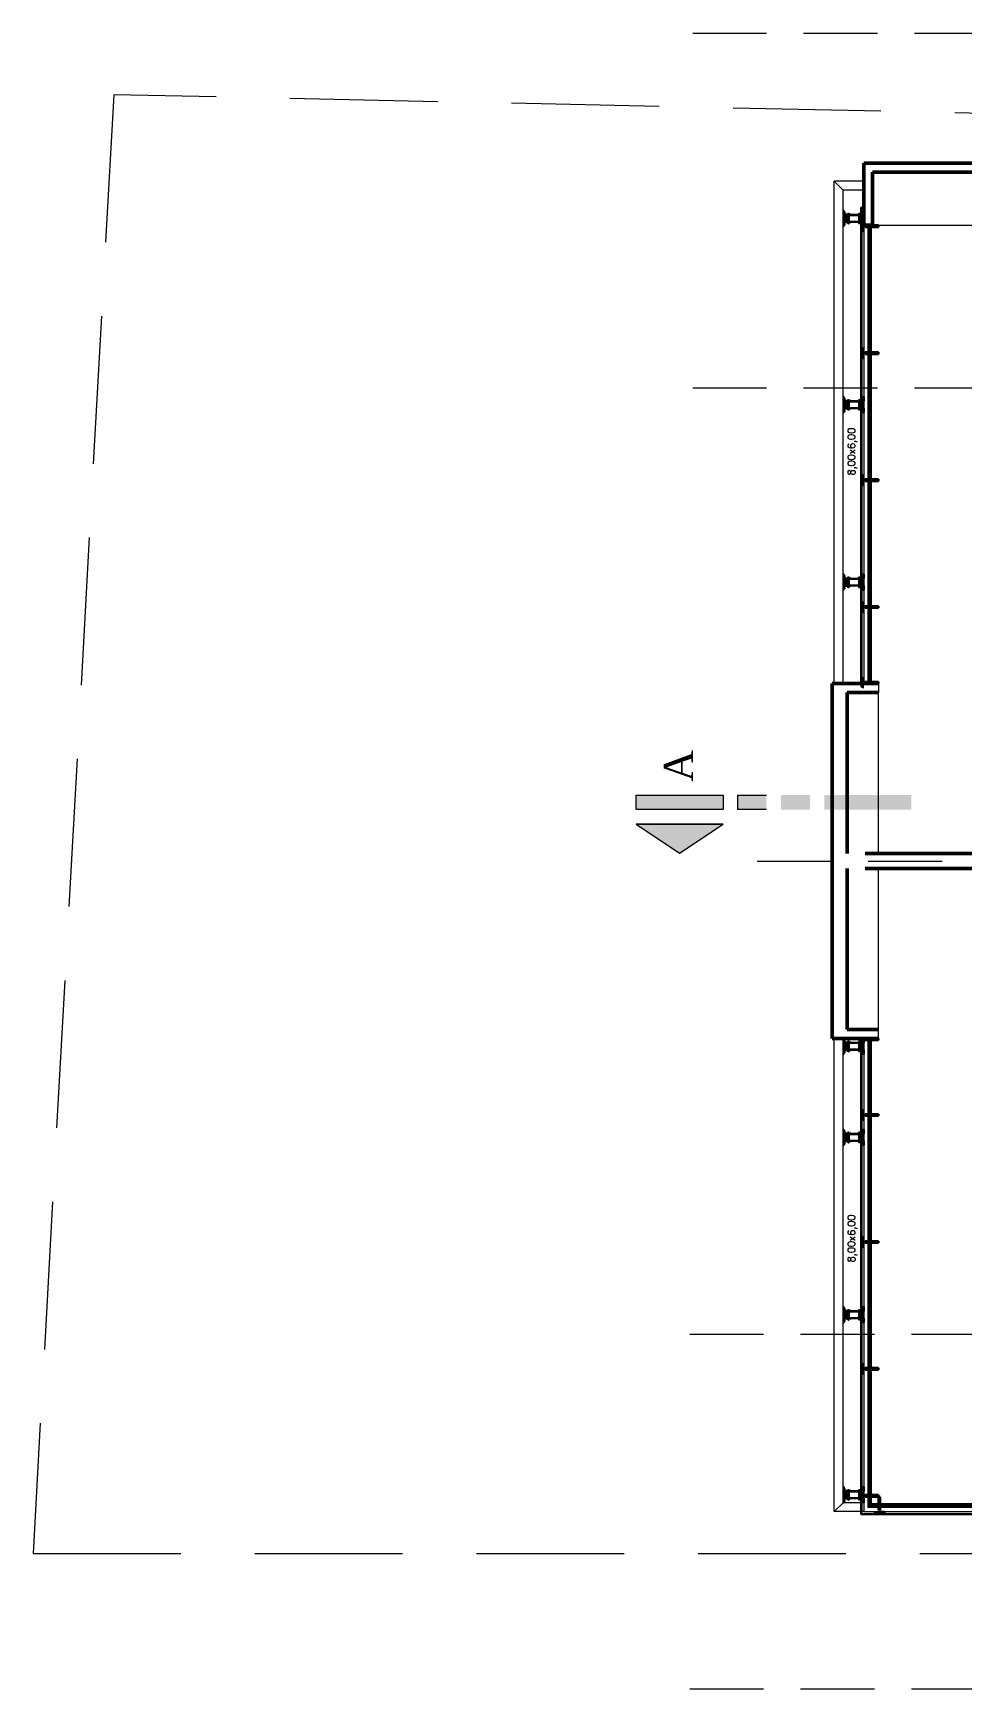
# Model space of a CAD drawing. Header units: millimetres. Extents: x 705 to 840, y 133 to 501.
# Drawn here: x 712.14 to 727.85, y 422.69 to 450.69 of the extents above; entities that cross this region are included whole.
import ezdxf

# ---------------------------------------------------------------- set-up
doc = ezdxf.new("R2010")
doc.units = ezdxf.units.MM
doc.header["$LTSCALE"] = 10
doc.linetypes.add('DASHED2', pattern=[0.375, 0.25, -0.125])
doc.layers.get('0').update_dxf_attribs({"color": 90})
doc.layers.add('ACCESORIO', color=90, linetype='Continuous')
doc.layers.add('VIDRO', color=140, linetype='Continuous')
for name, color, linetype, lineweight in [('CINZA', 252, 'Continuous', 13), ('cinza 03', 252, 'Continuous', 13), ('HACHT', 90, 'Continuous', 9), ('linha estutura', 252, 'Continuous', 13), ('PAREDES 2', 50, 'Continuous', 50), ('pn 02', 16, 'Continuous', 20), ('PN-01', 90, 'Continuous', 13), ('PN-03', 180, 'Continuous', 30), ('recuos', 16, 'Continuous', 20), ('texto', 16, 'Continuous', 20)]:
    doc.layers.add(name, color=color, linetype=linetype, lineweight=lineweight)
doc.styles.get("Standard").update_dxf_attribs({"font": 'simplex.shx'})

# ---------------------------------------------------------------- blocks, each defined once
blk = doc.blocks.new('BLO253')
blk.add_lwpolyline([(39.6, 2, -0.4142136), (40.6, 1, 0.4142136), (41.6, 0), (91.5, 0, 0.4142136), (92.5, 1), (92.5, 4, 0.4142136), (91.5, 5), (49.6, 5, -0.4142136), (44.6, 10), (44.6, 89, 0.4142136), (43.6, 90), (41.6, 90, 0.4142136), (40.6, 89), (40.6, 6.5, -0.4142136), (39.1, 5), (-39.1, 5, -0.4142136), (-40.6, 6.5), (-40.6, 89, 0.4142136), (-41.6, 90), (-43.6, 90, 0.4142136), (-44.6, 89), (-44.6, 10, -0.4142136), (-49.6, 5), (-91.5, 5, 0.4142136), (-92.5, 4), (-92.5, 1, 0.4142136), (-91.5, 0), (-41.6, 0, 0.4142136), (-40.6, 1, -0.4142136), (-39.6, 2)], format="xyb", close=True)
blk = doc.blocks.new('CAB-BUL')
for p, q in [((-6, 11), (6, 11)), ((-4, 2), (-4, 9)), ((-4, 1), (-4, 2)), ((4, 2), (4, 9)), ((4, 1), (4, 2))]:
    blk.add_line(p, q)
blk.add_lwpolyline([(-9, 1), (9, 1), (9, 0), (-9, 0)], close=True)
blk.add_lwpolyline([(8, 9, 0.888889), (4, 9, 0.50025), (-4, 9, 0.88987), (-8, 9), (-8, 2), (8, 2)], format="xyb", close=True)
blk = doc.blocks.new('TUERCA')
for p, q in [((-7, -2), (7, -2)), ((7, -10), (-7, -10)), ((-5, -11), (3, -10)), ((-5, -12), (4, -11)), ((-5, -13), (4, -12)), ((-5, -14), (4, -13)), ((-5, -16), (4, -14)), ((-4, -8), (-4, -3)), ((-3, -16), (4, -16)), ((4, -3), (4, -8))]:
    blk.add_line(p, q)
blk.add_lwpolyline([(-9, 0), (9, 0), (9, -2), (-9, -2)], close=True)
blk.add_lwpolyline([(-4, -8, -0.666895), (-9, -8), (-9, -3, -0.666895), (-4, -3, -0.349005), (4, -3, -0.666667), (9, -3), (9, -8, -0.666667), (4, -8, -0.349005)], format="xyb", close=True)
blk.add_lwpolyline([(-4, -10), (-3, -10), (-5, -11), (-3, -11), (-5, -12), (-3, -12), (-5, -13), (-3, -14), (-5, -14), (-3, -15), (-5, -16), (-3, -16), (3, -16), (4, -16), (3, -15), (4, -14), (3, -14), (4, -13), (3, -13), (4, -12), (3, -11), (4, -11), (3, -10), (4, -10)])
blk = doc.blocks.new('fixação madeira')
at = {"layer": 'ACCESORIO'}
for p, q in [((-0.052, -0.063), (-0.05, -0.076)), ((-0.052, -0.251), (-0.05, -0.264)), ((-0.05, -0.063), (-0.048, -0.076)), ((-0.05, -0.251), (-0.048, -0.264)), ((-0.048, -0.063), (-0.047, -0.076)), ((-0.048, -0.251), (-0.047, -0.264)), ((-0.047, -0.063), (-0.045, -0.076)), ((-0.047, -0.251), (-0.045, -0.264)), ((-0.045, -0.063), (-0.043, -0.076)), ((-0.045, -0.251), (-0.043, -0.264)), ((-0.043, -0.063), (-0.041, -0.076)), ((-0.043, -0.251), (-0.041, -0.264)), ((-0.041, -0.063), (-0.039, -0.076)), ((-0.041, -0.251), (-0.039, -0.264)), ((-0.039, -0.063), (-0.038, -0.076)), ((-0.039, -0.251), (-0.038, -0.264)), ((-0.038, -0.063), (-0.036, -0.076)), ((-0.038, -0.251), (-0.036, -0.264)), ((-0.036, -0.063), (-0.034, -0.076)), ((-0.036, -0.251), (-0.034, -0.264)), ((-0.034, -0.063), (-0.032, -0.076)), ((-0.034, -0.251), (-0.032, -0.264)), ((-0.032, -0.063), (-0.03, -0.076)), ((-0.032, -0.251), (-0.03, -0.264)), ((-0.03, -0.063), (-0.029, -0.076)), ((-0.03, -0.251), (-0.029, -0.264)), ((-0.029, -0.063), (-0.027, -0.076)), ((-0.029, -0.251), (-0.027, -0.264)), ((-0.027, -0.063), (-0.025, -0.076)), ((-0.027, -0.251), (-0.025, -0.264)), ((-0.025, -0.063), (-0.023, -0.076)), ((-0.025, -0.251), (-0.023, -0.264)), ((-0.023, -0.063), (-0.021, -0.076)), ((-0.023, -0.251), (-0.021, -0.264)), ((-0.021, -0.063), (-0.02, -0.076)), ((-0.021, -0.251), (-0.02, -0.264)), ((-0.02, -0.063), (-0.018, -0.076)), ((-0.02, -0.251), (-0.018, -0.264)), ((-0.018, -0.063), (-0.016, -0.076)), ((-0.018, -0.251), (-0.016, -0.264)), ((-0.016, -0.063), (-0.014, -0.076)), ((-0.016, -0.251), (-0.014, -0.264)), ((-0.014, -0.063), (-0.012, -0.076)), ((-0.014, -0.251), (-0.012, -0.264)), ((-0.012, -0.076), (-0.012, -0.063)), ((-0.012, -0.264), (-0.012, -0.251))]:
    blk.add_line(p, q, dxfattribs=at)
for points in [[(-0.06, -0.034), (0.057, -0.034), (0.057, -0.308), (-0.06, -0.308)], [(-0.052, -0.042), (0.049, -0.042), (0.049, -0.3), (-0.052, -0.3)]]:
    blk.add_lwpolyline(points, close=True, dxfattribs=at)
for points in [[(0.049, -0.063), (-0.014, -0.063), (-0.015, -0.066), (-0.016, -0.063), (-0.017, -0.066), (-0.018, -0.063), (-0.018, -0.066), (-0.02, -0.063), (-0.02, -0.066), (-0.021, -0.063), (-0.022, -0.066), (-0.023, -0.063), (-0.024, -0.066), (-0.025, -0.063), (-0.026, -0.066), (-0.027, -0.063), (-0.027, -0.066), (-0.029, -0.063), (-0.029, -0.066), (-0.03, -0.063), (-0.031, -0.066), (-0.032, -0.063), (-0.033, -0.066), (-0.034, -0.063), (-0.035, -0.066), (-0.036, -0.063), (-0.036, -0.066), (-0.038, -0.063), (-0.038, -0.066), (-0.039, -0.063), (-0.04, -0.066), (-0.041, -0.063), (-0.042, -0.066), (-0.043, -0.063), (-0.044, -0.066), (-0.045, -0.063), (-0.045, -0.066), (-0.047, -0.063), (-0.047, -0.066), (-0.048, -0.063), (-0.049, -0.066), (-0.05, -0.063), (-0.051, -0.066), (-0.052, -0.063)], [(-0.052, -0.076), (-0.051, -0.074), (-0.05, -0.076), (-0.05, -0.074), (-0.048, -0.076), (-0.048, -0.074), (-0.047, -0.076), (-0.046, -0.074), (-0.045, -0.076), (-0.044, -0.074), (-0.043, -0.076), (-0.042, -0.074), (-0.041, -0.076), (-0.041, -0.074), (-0.039, -0.076), (-0.039, -0.074), (-0.038, -0.076), (-0.037, -0.074), (-0.036, -0.076), (-0.035, -0.074), (-0.034, -0.076), (-0.033, -0.074), (-0.032, -0.076), (-0.032, -0.074), (-0.03, -0.076), (-0.03, -0.074), (-0.029, -0.076), (-0.028, -0.074), (-0.027, -0.076), (-0.026, -0.074), (-0.025, -0.076), (-0.024, -0.074), (-0.023, -0.076), (-0.023, -0.074), (-0.021, -0.076), (-0.021, -0.074), (-0.02, -0.076), (-0.019, -0.074), (-0.018, -0.076), (-0.017, -0.074), (-0.016, -0.076), (-0.015, -0.074), (-0.014, -0.076), (-0.014, -0.074), (-0.012, -0.076), (0.049, -0.076)], [(0.049, -0.251), (-0.014, -0.251), (-0.015, -0.253), (-0.016, -0.251), (-0.017, -0.253), (-0.018, -0.251), (-0.018, -0.253), (-0.02, -0.251), (-0.02, -0.253), (-0.021, -0.251), (-0.022, -0.253), (-0.023, -0.251), (-0.024, -0.253), (-0.025, -0.251), (-0.026, -0.253), (-0.027, -0.251), (-0.027, -0.253), (-0.029, -0.251), (-0.029, -0.253), (-0.03, -0.251), (-0.031, -0.253), (-0.032, -0.251), (-0.033, -0.253), (-0.034, -0.251), (-0.035, -0.253), (-0.036, -0.251), (-0.036, -0.253), (-0.038, -0.251), (-0.038, -0.253), (-0.039, -0.251), (-0.04, -0.253), (-0.041, -0.251), (-0.042, -0.253), (-0.043, -0.251), (-0.044, -0.253), (-0.045, -0.251), (-0.045, -0.253), (-0.047, -0.251), (-0.047, -0.253), (-0.048, -0.251), (-0.049, -0.253), (-0.05, -0.251), (-0.051, -0.253), (-0.052, -0.251)], [(-0.052, -0.264), (-0.051, -0.262), (-0.05, -0.264), (-0.05, -0.262), (-0.048, -0.264), (-0.048, -0.262), (-0.047, -0.264), (-0.046, -0.262), (-0.045, -0.264), (-0.044, -0.262), (-0.043, -0.264), (-0.042, -0.262), (-0.041, -0.264), (-0.041, -0.262), (-0.039, -0.264), (-0.039, -0.262), (-0.038, -0.264), (-0.037, -0.262), (-0.036, -0.264), (-0.035, -0.262), (-0.034, -0.264), (-0.033, -0.262), (-0.032, -0.264), (-0.032, -0.262), (-0.03, -0.264), (-0.03, -0.262), (-0.029, -0.264), (-0.028, -0.262), (-0.027, -0.264), (-0.026, -0.262), (-0.025, -0.264), (-0.024, -0.262), (-0.023, -0.264), (-0.023, -0.262), (-0.021, -0.264), (-0.021, -0.262), (-0.02, -0.264), (-0.019, -0.262), (-0.018, -0.264), (-0.017, -0.262), (-0.016, -0.264), (-0.015, -0.262), (-0.014, -0.264), (-0.014, -0.262), (-0.012, -0.264), (0.049, -0.264)]]:
    blk.add_lwpolyline(points, dxfattribs=at)
at = {"layer": 'ACCESORIO', "xscale": 0.001440000000002328, "yscale": 0.001440000000002328, "zscale": 0.00144, "rotation": 180}
blk.add_blockref('BLO253', (-0.001, 0.001), dxfattribs=at)
at = {"layer": 'ACCESORIO', "xscale": -0.001440000000002328, "yscale": 0.001440000000002328, "zscale": 0.00144}
blk.add_blockref('BLO253', (-0.001, -0.345), dxfattribs=at)
at = {"layer": 'ACCESORIO', "linetype": 'Continuous', "xscale": 0.001440000000002328, "yscale": 0.001440000000002328, "zscale": 0.00144}
for name, p, rotation in [('CAB-BUL', (-0.105, -0.006), 180), ('TUERCA', (-0.066, -0.07), 270), ('CAB-BUL', (0.063, -0.07), 270), ('CAB-BUL', (0.063, -0.258), 270), ('CAB-BUL', (0.1, -0.006), 180)]:
    blk.add_blockref(name, p, dxfattribs=dict(at, rotation=rotation))
at = {"layer": 'ACCESORIO', "color": 252, "linetype": 'Continuous', "xscale": 0.001440000000002328, "yscale": 0.001440000000002328, "zscale": 0.00144, "rotation": 270}
blk.add_blockref('TUERCA', (-0.066, -0.258), dxfattribs=at)
at = {"layer": 'ACCESORIO', "linetype": 'Continuous', "xscale": -0.001440000000002328, "yscale": 0.001440000000002328, "zscale": 0.00144}
for p in [(-0.105, -0.338), (0.1, -0.338)]:
    blk.add_blockref('CAB-BUL', p, dxfattribs=at)
blk = doc.blocks.new('SPIDER')
at = {"layer": 'HACHT'}
blk.add_line((-0.289, -0.009), (-0.289, 0.009), dxfattribs=at)
at = {"layer": 'PN-01'}
for p, q in [((-0.264, 0.063), (-0.304, 0.063)), ((-0.293, 0.067), (-0.299, 0.07)), ((-0.294, 0.066), (-0.299, 0.069)), ((-0.264, 0.064), (-0.299, 0.064)), ((-0.264, 0.062), (-0.299, 0.062)), ((-0.294, 0.06), (-0.299, 0.058)), ((-0.293, 0.059), (-0.299, 0.056)), ((-0.264, 0.064), (-0.298, 0.064)), ((-0.289, 0.066), (-0.294, 0.066)), ((-0.289, 0.06), (-0.294, 0.06)), ((-0.289, 0.067), (-0.293, 0.067)), ((-0.289, 0.059), (-0.293, 0.059)), ((-0.283, 0.079), (-0.289, 0.079)), ((-0.283, 0.048), (-0.289, 0.048)), ((-0.228, 0.009), (-0.289, 0.009)), ((-0.279, 0.072), (-0.283, 0.079)), ((-0.279, 0.055), (-0.283, 0.048)), ((-0.27, 0.072), (-0.279, 0.072)), ((-0.27, 0.055), (-0.279, 0.055)), ((-0.264, 0.089), (-0.27, 0.089)), ((-0.27, 0.089), (-0.27, 0.009)), ((-0.264, 0.078), (-0.27, 0.078)), ((-0.264, 0.048), (-0.27, 0.048)), ((-0.264, 0.034), (-0.27, 0.034)), ((-0.264, 0.089), (-0.264, 0.009)), ((-0.258, 0.072), (-0.264, 0.076)), ((-0.258, 0.055), (-0.264, 0.051)), ((-0.262, 0.074), (-0.262, 0.052)), ((-0.261, 0.074), (-0.261, 0.053)), ((-0.26, 0.073), (-0.26, 0.053)), ((-0.258, 0.089), (-0.252, 0.089)), ((-0.258, 0.089), (-0.258, 0.08)), ((-0.258, 0.08), (-0.258, 0.047)), ((-0.258, 0.047), (-0.258, 0.009)), ((-0.258, 0.034), (-0.252, 0.034)), ((-0.252, 0.089), (-0.252, 0.009)), ((-0.264, -0.063), (-0.304, -0.063)), ((-0.293, -0.059), (-0.299, -0.056)), ((-0.294, -0.06), (-0.299, -0.058)), ((-0.264, -0.062), (-0.299, -0.062)), ((-0.264, -0.064), (-0.299, -0.064)), ((-0.294, -0.066), (-0.299, -0.069)), ((-0.293, -0.067), (-0.299, -0.07)), ((-0.264, -0.064), (-0.298, -0.064)), ((-0.289, -0.06), (-0.294, -0.06)), ((-0.289, -0.066), (-0.294, -0.066)), ((-0.289, -0.059), (-0.293, -0.059)), ((-0.289, -0.067), (-0.293, -0.067)), ((-0.228, -0.009), (-0.289, -0.009)), ((-0.283, -0.048), (-0.289, -0.048)), ((-0.283, -0.079), (-0.289, -0.079)), ((-0.279, -0.055), (-0.283, -0.048)), ((-0.279, -0.072), (-0.283, -0.079)), ((-0.27, -0.055), (-0.279, -0.055)), ((-0.27, -0.072), (-0.279, -0.072)), ((-0.27, -0.089), (-0.27, -0.009)), ((-0.264, -0.034), (-0.27, -0.034)), ((-0.264, -0.048), (-0.27, -0.048)), ((-0.264, -0.078), (-0.27, -0.078)), ((-0.264, -0.089), (-0.27, -0.089)), ((-0.264, -0.089), (-0.264, -0.009)), ((-0.258, -0.055), (-0.264, -0.051)), ((-0.258, -0.072), (-0.264, -0.076)), ((-0.262, -0.074), (-0.262, -0.052)), ((-0.261, -0.074), (-0.261, -0.053)), ((-0.26, -0.073), (-0.26, -0.053)), ((-0.258, -0.047), (-0.258, -0.009)), ((-0.258, -0.034), (-0.252, -0.034)), ((-0.258, -0.08), (-0.258, -0.047)), ((-0.258, -0.089), (-0.258, -0.08)), ((-0.258, -0.089), (-0.252, -0.089)), ((-0.252, -0.089), (-0.252, -0.009))]:
    blk.add_line(p, q, dxfattribs=at)
at = {"layer": 'PN-03'}
for p, q in [((-0.228, -0.015), (-0.228, 0.015)), ((0, 0.015), (-0.228, 0.015)), ((0, -0.015), (0, 0.015)), ((0, -0.015), (-0.228, -0.015))]:
    blk.add_line(p, q, dxfattribs=at)

msp = doc.modelspace()

# ---------------------------------------------------------------- hatches: boundary and pattern name
at = {"layer": 'PN-01', "ltscale": 0.05}
h = msp.add_hatch(color=256, dxfattribs=at)
h.paths.add_polyline_path([(723.075, 436.825), (722.34, 437.315), (723.81, 437.315)])
h.paths.add_polyline_path([(723.81, 437.56), (722.34, 437.56), (722.34, 437.805), (723.81, 437.805)])
h.paths.add_polyline_path([(724.545, 437.56), (724.055, 437.56), (724.055, 437.805), (724.545, 437.805)])
h.paths.add_polyline_path([(725.28, 437.56), (724.79, 437.56), (724.79, 437.805), (725.28, 437.805)])
h.paths.add_polyline_path([(726.249, 437.56), (725.525, 437.56), (725.525, 437.805), (726.249, 437.805)])
h.paths.add_polyline_path([(726.995, 437.56), (726.249, 437.56), (726.249, 437.805), (726.995, 437.805)])
h = msp.add_hatch(color=256, dxfattribs=at)
h.paths.add_polyline_path([(723.075, 436.825), (722.34, 437.315), (723.81, 437.315)])
h.paths.add_polyline_path([(723.81, 437.56), (722.34, 437.56), (722.34, 437.805), (723.81, 437.805)])
h.paths.add_polyline_path([(724.545, 437.56), (724.055, 437.56), (724.055, 437.805), (724.545, 437.805)])
h.paths.add_polyline_path([(725.28, 437.56), (724.79, 437.56), (724.79, 437.805), (725.28, 437.805)])
h.paths.add_polyline_path([(726.249, 437.56), (725.525, 437.56), (725.525, 437.805), (726.249, 437.805)])
h.paths.add_polyline_path([(726.995, 437.56), (726.249, 437.56), (726.249, 437.805), (726.995, 437.805)])

# ---------------------------------------------------------------- linework, layer by layer
at = {"layer": 'CINZA'}
for p, q in [((726.264, 447.41), (726.264, 445.293)), ((726.279, 447.41), (726.279, 445.293)), ((726.298, 447.41), (726.298, 445.293)), ((726.313, 447.41), (726.313, 445.293)), ((726.264, 445.263), (726.264, 443.146)), ((726.279, 445.263), (726.279, 443.146)), ((726.298, 445.263), (726.298, 443.146)), ((726.313, 445.263), (726.313, 443.146)), ((726.264, 443.116), (726.264, 440.999)), ((726.279, 443.116), (726.279, 440.999)), ((726.298, 443.116), (726.298, 440.999)), ((726.313, 443.116), (726.313, 440.999)), ((726.264, 440.969), (726.264, 439.69)), ((726.279, 440.969), (726.279, 439.69)), ((726.298, 440.969), (726.298, 439.69)), ((726.313, 440.969), (726.313, 439.69)), ((726.264, 433.66), (726.264, 432.411)), ((726.279, 433.66), (726.279, 432.411)), ((726.298, 433.66), (726.298, 432.411)), ((726.313, 433.66), (726.313, 432.411)), ((726.264, 432.381), (726.264, 430.264)), ((726.279, 432.381), (726.279, 430.264)), ((726.298, 432.381), (726.298, 430.264)), ((726.313, 432.381), (726.313, 430.264)), ((726.264, 430.234), (726.264, 428.117)), ((726.279, 430.234), (726.279, 428.117)), ((726.298, 430.234), (726.298, 428.117)), ((726.313, 430.234), (726.313, 428.117)), ((726.264, 428.087), (726.264, 425.97)), ((726.279, 428.087), (726.279, 425.97)), ((726.298, 428.087), (726.298, 425.97)), ((726.313, 428.087), (726.313, 425.97)), ((726.264, 425.94), (726.264, 425.763)), ((726.279, 425.94), (726.279, 425.778)), ((726.298, 425.94), (726.298, 425.797)), ((726.313, 425.94), (726.313, 425.812)), ((726.441, 425.763), (726.264, 425.763)), ((726.441, 425.778), (726.279, 425.778)), ((726.441, 425.797), (726.298, 425.797)), ((726.441, 425.812), (726.313, 425.812)), ((729.176, 425.812), (726.471, 425.812)), ((729.176, 425.797), (726.471, 425.797)), ((729.176, 425.778), (726.471, 425.778)), ((729.176, 425.763), (726.471, 425.763))]:
    msp.add_line(p, q, dxfattribs=at)
at = {"layer": 'cinza 03'}
for p, q in [((726.441, 439.69), (726.441, 439.54)), ((726.441, 433.69), (726.441, 433.84)), ((726.318, 425.818), (726.258, 425.758))]:
    msp.add_line(p, q, dxfattribs=at)
at = {"layer": 'HACHT'}
for p, q in [((726.258, 447.41), (726.258, 445.293)), ((726.318, 447.41), (726.318, 445.293)), ((726.258, 445.263), (726.258, 443.146)), ((726.318, 445.263), (726.318, 443.146)), ((726.258, 443.116), (726.258, 440.999)), ((726.318, 443.116), (726.318, 440.999)), ((726.258, 440.969), (726.258, 439.69)), ((726.318, 440.969), (726.318, 439.69)), ((726.152, 433.684), (726.152, 433.667)), ((726.258, 433.66), (726.258, 432.411)), ((726.318, 433.66), (726.318, 432.411)), ((726.258, 432.381), (726.258, 430.264)), ((726.318, 432.381), (726.318, 430.264)), ((726.258, 430.234), (726.258, 428.117)), ((726.318, 430.234), (726.318, 428.117)), ((726.258, 428.087), (726.258, 425.97)), ((726.318, 428.087), (726.318, 425.97)), ((726.152, 425.947), (726.152, 425.964)), ((726.258, 425.94), (726.258, 425.758)), ((726.318, 425.94), (726.318, 425.818)), ((726.441, 425.758), (726.258, 425.758)), ((726.441, 425.818), (726.318, 425.818)), ((726.464, 425.652), (726.447, 425.652)), ((729.176, 425.818), (726.471, 425.818)), ((729.176, 425.758), (726.471, 425.758))]:
    msp.add_line(p, q, dxfattribs=at)
at = {"layer": 'linha estutura', "linetype": 'DASHED2', "ltscale": 0.5}
for p, q in [((723.297, 450.69), (767.656, 450.69)), ((723.297, 444.69), (767.656, 444.69)), ((724.39, 436.69), (771.017, 436.69)), ((723.247, 428.69), (770.918, 428.69)), ((723.247, 422.69), (770.918, 422.69))]:
    msp.add_line(p, q, dxfattribs=at)
at = {"layer": 'PAREDES 2'}
for p, q in [((732.216, 448.49), (726.191, 448.49)), ((726.191, 447.44), (726.191, 448.49)), ((726.341, 447.44), (726.341, 448.34)), ((732.066, 448.34), (726.341, 448.34)), ((726.341, 447.44), (726.191, 447.44)), ((725.658, 439.69), (725.658, 433.69)), ((725.658, 439.69), (726.441, 439.69)), ((725.908, 439.54), (725.908, 436.815)), ((725.908, 439.54), (726.441, 439.54)), ((726.213, 436.815), (731.916, 436.815)), ((725.908, 436.565), (725.908, 433.84)), ((726.213, 436.565), (732.316, 436.565)), ((725.908, 433.84), (726.441, 433.84)), ((725.658, 433.69), (726.441, 433.69))]:
    msp.add_line(p, q, dxfattribs=at)
at = {"layer": 'pn 02'}
for p, q in [((725.841, 448.037), (725.691, 448.187)), ((725.691, 439.69), (725.691, 448.187)), ((726.191, 448.187), (725.691, 448.187)), ((725.841, 439.69), (725.841, 448.037)), ((726.191, 448.037), (725.841, 448.037)), ((722.34, 437.805), (723.81, 437.805)), ((722.34, 437.56), (722.34, 437.805)), ((722.34, 437.805), (723.81, 437.805)), ((722.34, 437.56), (722.34, 437.805)), ((723.81, 437.805), (723.81, 437.56)), ((723.81, 437.805), (723.81, 437.56)), ((724.055, 437.805), (724.055, 437.56)), ((724.055, 437.805), (724.545, 437.805)), ((724.055, 437.805), (724.055, 437.56)), ((724.055, 437.805), (724.545, 437.805)), ((723.81, 437.56), (722.34, 437.56)), ((723.81, 437.56), (722.34, 437.56)), ((724.545, 437.56), (724.055, 437.56)), ((724.545, 437.56), (724.055, 437.56)), ((723.81, 437.315), (722.34, 437.315)), ((723.81, 437.315), (722.34, 437.315)), ((725.691, 425.689), (725.691, 433.69)), ((725.841, 425.839), (725.841, 433.69)), ((725.841, 425.839), (725.691, 425.689)), ((726.191, 425.689), (725.691, 425.689)), ((726.191, 425.839), (725.841, 425.839))]:
    msp.add_line(p, q, dxfattribs=at)
at = {"layer": 'pn 02', "ltscale": 0.05}
for q in [(723.075, 436.825), (723.81, 437.315), (723.81, 437.315), (723.075, 436.825), (723.81, 437.315), (723.81, 437.315)]:
    msp.add_line((722.34, 437.315), q, dxfattribs=at)
at = {"layer": 'PN-01'}
for p, q in [((726.191, 447.69), (726.191, 439.69)), ((726.341, 447.44), (735.066, 447.44)), ((726.441, 436.815), (726.441, 439.54)), ((726.441, 433.84), (726.441, 436.565)), ((726.177, 433.612), (726.137, 433.612)), ((726.148, 433.616), (726.142, 433.619)), ((726.147, 433.615), (726.142, 433.617)), ((726.177, 433.613), (726.142, 433.613)), ((726.177, 433.611), (726.142, 433.611)), ((726.147, 433.609), (726.142, 433.607)), ((726.148, 433.608), (726.142, 433.605)), ((726.177, 433.611), (726.143, 433.611)), ((726.152, 433.615), (726.147, 433.615)), ((726.152, 433.609), (726.147, 433.609)), ((726.152, 433.616), (726.148, 433.616)), ((726.152, 433.608), (726.148, 433.608)), ((726.213, 433.684), (726.152, 433.684)), ((726.213, 433.667), (726.152, 433.667)), ((726.158, 433.627), (726.152, 433.627)), ((726.158, 433.596), (726.152, 433.596)), ((726.162, 433.62), (726.158, 433.627)), ((726.162, 433.603), (726.158, 433.596)), ((726.171, 433.62), (726.162, 433.62)), ((726.171, 433.603), (726.162, 433.603)), ((726.171, 433.586), (726.171, 433.667)), ((726.177, 433.641), (726.171, 433.641)), ((726.177, 433.627), (726.171, 433.627)), ((726.177, 433.597), (726.171, 433.597)), ((726.177, 433.586), (726.171, 433.586)), ((726.177, 433.586), (726.177, 433.667)), ((726.183, 433.621), (726.177, 433.625)), ((726.183, 433.604), (726.177, 433.6)), ((726.179, 433.601), (726.179, 433.623)), ((726.18, 433.602), (726.18, 433.623)), ((726.181, 433.602), (726.181, 433.622)), ((726.183, 433.629), (726.183, 433.667)), ((726.183, 433.641), (726.189, 433.641)), ((726.183, 433.595), (726.183, 433.629)), ((726.183, 433.586), (726.183, 433.595)), ((726.183, 433.586), (726.189, 433.586)), ((726.189, 433.586), (726.189, 433.667)), ((726.191, 433.69), (726.191, 425.689)), ((726.177, 426.018), (726.137, 426.018)), ((726.177, 425.892), (726.137, 425.892)), ((726.148, 426.023), (726.142, 426.025)), ((726.147, 426.021), (726.142, 426.024)), ((726.177, 426.02), (726.142, 426.02)), ((726.177, 426.017), (726.142, 426.017)), ((726.147, 426.016), (726.142, 426.013)), ((726.148, 426.014), (726.142, 426.012)), ((726.148, 425.896), (726.142, 425.899)), ((726.147, 425.895), (726.142, 425.897)), ((726.177, 425.893), (726.142, 425.893)), ((726.177, 425.891), (726.142, 425.891)), ((726.147, 425.889), (726.142, 425.887)), ((726.148, 425.888), (726.142, 425.885)), ((726.177, 426.02), (726.143, 426.02)), ((726.177, 425.891), (726.143, 425.891)), ((726.152, 426.021), (726.147, 426.021)), ((726.152, 426.016), (726.147, 426.016)), ((726.152, 425.895), (726.147, 425.895)), ((726.152, 425.889), (726.147, 425.889)), ((726.152, 426.023), (726.148, 426.023)), ((726.152, 426.014), (726.148, 426.014)), ((726.152, 425.896), (726.148, 425.896)), ((726.152, 425.888), (726.148, 425.888)), ((726.158, 426.034), (726.152, 426.034)), ((726.158, 426.003), (726.152, 426.003)), ((726.213, 425.964), (726.152, 425.964)), ((726.213, 425.947), (726.152, 425.947)), ((726.158, 425.907), (726.152, 425.907)), ((726.162, 426.027), (726.158, 426.034)), ((726.162, 426.011), (726.158, 426.003)), ((726.162, 425.9), (726.158, 425.907)), ((726.162, 425.883), (726.158, 425.876)), ((726.171, 426.027), (726.162, 426.027)), ((726.171, 426.011), (726.162, 426.011)), ((726.171, 425.9), (726.162, 425.9)), ((726.171, 425.883), (726.162, 425.883)), ((726.177, 426.045), (726.171, 426.045)), ((726.171, 426.045), (726.171, 425.964)), ((726.177, 426.033), (726.171, 426.033)), ((726.177, 426.003), (726.171, 426.003)), ((726.177, 425.99), (726.171, 425.99)), ((726.171, 425.866), (726.171, 425.947)), ((726.177, 425.921), (726.171, 425.921)), ((726.177, 425.907), (726.171, 425.907)), ((726.177, 426.045), (726.177, 425.964)), ((726.183, 426.027), (726.177, 426.031)), ((726.183, 426.01), (726.177, 426.006)), ((726.177, 425.866), (726.177, 425.947)), ((726.183, 425.901), (726.177, 425.905)), ((726.183, 425.884), (726.177, 425.88)), ((726.179, 426.03), (726.179, 426.007)), ((726.179, 425.881), (726.179, 425.903)), ((726.18, 426.029), (726.18, 426.008)), ((726.18, 425.882), (726.18, 425.903)), ((726.181, 426.028), (726.181, 426.009)), ((726.181, 425.882), (726.181, 425.902)), ((726.183, 426.045), (726.189, 426.045)), ((726.183, 426.045), (726.183, 426.035)), ((726.183, 426.035), (726.183, 426.002)), ((726.183, 426.002), (726.183, 425.964)), ((726.183, 425.99), (726.189, 425.99)), ((726.183, 425.909), (726.183, 425.947)), ((726.183, 425.921), (726.189, 425.921)), ((726.183, 425.875), (726.183, 425.909)), ((726.189, 426.045), (726.189, 425.964)), ((726.189, 425.866), (726.189, 425.947)), ((726.158, 425.876), (726.152, 425.876)), ((726.177, 425.877), (726.171, 425.877)), ((726.177, 425.866), (726.171, 425.866)), ((726.183, 425.866), (726.183, 425.875)), ((726.183, 425.866), (726.189, 425.866)), ((726.191, 425.689), (729.191, 425.689)), ((726.366, 425.682), (726.366, 425.689)), ((726.366, 425.689), (726.447, 425.689)), ((726.366, 425.682), (726.376, 425.682)), ((726.366, 425.676), (726.366, 425.67)), ((726.366, 425.676), (726.447, 425.676)), ((726.366, 425.67), (726.447, 425.67)), ((726.376, 425.682), (726.409, 425.682)), ((726.384, 425.661), (726.377, 425.657)), ((726.377, 425.657), (726.377, 425.652)), ((726.378, 425.676), (726.378, 425.67)), ((726.384, 425.682), (726.38, 425.676)), ((726.381, 425.678), (726.404, 425.678)), ((726.382, 425.679), (726.403, 425.679)), ((726.383, 425.681), (726.402, 425.681)), ((726.384, 425.67), (726.384, 425.661)), ((726.389, 425.647), (726.386, 425.642)), ((726.39, 425.647), (726.387, 425.642)), ((726.389, 425.652), (726.389, 425.647)), ((726.39, 425.652), (726.39, 425.647)), ((726.391, 425.676), (726.391, 425.642)), ((726.391, 425.676), (726.391, 425.642)), ((726.393, 425.676), (726.393, 425.637)), ((726.394, 425.676), (726.394, 425.642)), ((726.396, 425.652), (726.396, 425.647)), ((726.396, 425.647), (726.398, 425.642)), ((726.397, 425.652), (726.397, 425.647)), ((726.397, 425.647), (726.399, 425.642)), ((726.401, 425.682), (726.405, 425.676)), ((726.401, 425.67), (726.401, 425.661)), ((726.401, 425.661), (726.408, 425.657)), ((726.408, 425.676), (726.408, 425.67)), ((726.408, 425.657), (726.408, 425.652)), ((726.409, 425.682), (726.447, 425.682)), ((726.422, 425.682), (726.422, 425.689)), ((726.422, 425.676), (726.422, 425.67)), ((726.447, 425.712), (726.447, 425.652)), ((726.464, 425.712), (726.464, 425.652)), ((726.545, 425.689), (726.464, 425.689)), ((726.502, 425.682), (726.464, 425.682)), ((726.545, 425.676), (726.464, 425.676)), ((726.545, 425.67), (726.464, 425.67)), ((726.49, 425.682), (726.49, 425.689)), ((726.49, 425.676), (726.49, 425.67)), ((726.536, 425.682), (726.502, 425.682)), ((726.504, 425.676), (726.504, 425.67)), ((726.511, 425.661), (726.504, 425.657)), ((726.504, 425.657), (726.504, 425.652)), ((726.511, 425.682), (726.507, 425.676)), ((726.53, 425.678), (726.508, 425.678)), ((726.529, 425.681), (726.509, 425.681)), ((726.53, 425.679), (726.509, 425.679)), ((726.511, 425.67), (726.511, 425.661)), ((726.515, 425.647), (726.512, 425.642)), ((726.516, 425.647), (726.514, 425.642)), ((726.515, 425.652), (726.515, 425.647)), ((726.516, 425.652), (726.516, 425.647)), ((726.518, 425.676), (726.518, 425.642)), ((726.519, 425.676), (726.519, 425.637)), ((726.52, 425.676), (726.52, 425.642)), ((726.52, 425.676), (726.52, 425.642)), ((726.522, 425.652), (726.522, 425.647)), ((726.522, 425.647), (726.524, 425.642)), ((726.523, 425.652), (726.523, 425.647)), ((726.523, 425.647), (726.526, 425.642)), ((726.528, 425.682), (726.532, 425.676)), ((726.528, 425.67), (726.528, 425.661)), ((726.528, 425.661), (726.535, 425.657)), ((726.534, 425.676), (726.534, 425.67)), ((726.535, 425.657), (726.535, 425.652)), ((726.545, 425.682), (726.536, 425.682)), ((726.545, 425.682), (726.545, 425.689)), ((726.545, 425.676), (726.545, 425.67))]:
    msp.add_line(p, q, dxfattribs=at)
at = {"layer": 'PN-01', "ltscale": 0.05}
msp.add_line((723.075, 436.825), (723.81, 437.315), dxfattribs=at)
msp.add_line((723.075, 436.825), (723.81, 437.315), dxfattribs=at)
at = {"layer": 'PN-03'}
for p, q in [((726.213, 433.69), (726.213, 433.66)), ((726.441, 433.69), (726.213, 433.69)), ((726.441, 433.66), (726.213, 433.66)), ((726.441, 433.69), (726.441, 433.66)), ((726.213, 425.94), (726.213, 425.97)), ((726.441, 425.97), (726.213, 425.97)), ((726.441, 425.94), (726.213, 425.94)), ((726.441, 425.94), (726.441, 425.97)), ((726.471, 425.94), (726.441, 425.94)), ((726.441, 425.94), (726.441, 425.712)), ((726.471, 425.94), (726.471, 425.712)), ((726.471, 425.712), (726.441, 425.712))]:
    msp.add_line(p, q, dxfattribs=at)
at = {"layer": 'recuos', "linetype": 'DASHED2'}
for p, q in [((713.501, 449.649), (712.137, 424.979)), ((737.728, 449.126), (713.501, 449.649)), ((712.137, 424.979), (784.918, 424.979))]:
    msp.add_line(p, q, dxfattribs=at)
at = {"layer": 'VIDRO'}
for p, q in [((726.142, 447.739), (726.142, 439.69)), ((726.142, 447.739), (726.191, 447.739)), ((726.152, 447.729), (726.152, 439.69)), ((726.152, 447.729), (726.191, 447.729)), ((726.142, 433.69), (726.142, 425.642)), ((726.152, 433.69), (726.152, 425.652)), ((726.142, 425.642), (729.191, 425.642)), ((726.152, 425.652), (729.191, 425.652))]:
    msp.add_line(p, q, dxfattribs=at)

# ---------------------------------------------------------------- block references
at = {"layer": 'cinza 03', "xscale": -1, "rotation": 270}
for p in [(726.189, 447.558), (726.189, 444.407), (726.189, 441.407), (726.189, 433.559), (726.189, 432.018), (726.189, 429.018), (726.189, 425.974)]:
    msp.add_blockref('fixação madeira', p, dxfattribs=at)
at = {"layer": 'cinza 03'}
for p in [(726.441, 447.425), (726.441, 445.278), (726.441, 443.131), (726.441, 440.984), (726.441, 439.705), (726.441, 432.396), (726.441, 430.249), (726.441, 428.102)]:
    msp.add_blockref('SPIDER', p, dxfattribs=at)

# ---------------------------------------------------------------- texts
at = {"layer": 'pn 02', "ltscale": 0.05, "insert": (723.3, 438.03), "char_height": 0.49, "width": 3.686, "attachment_point": 7, "rotation": 90}
msp.add_mtext('{\\fTimes New Roman|b0|i0|c0|p18;A}', dxfattribs=at)
msp.add_mtext('{\\fTimes New Roman|b0|i0|c0|p18;A}', dxfattribs=at)
at = {"layer": 'texto'}
for p in [(726.043, 443.209), (726.043, 429.904)]:
    msp.add_text('8,00x6,00', height=0.12, rotation=90, dxfattribs=at).set_placement(p)

doc.saveas('drawing.dxf')
